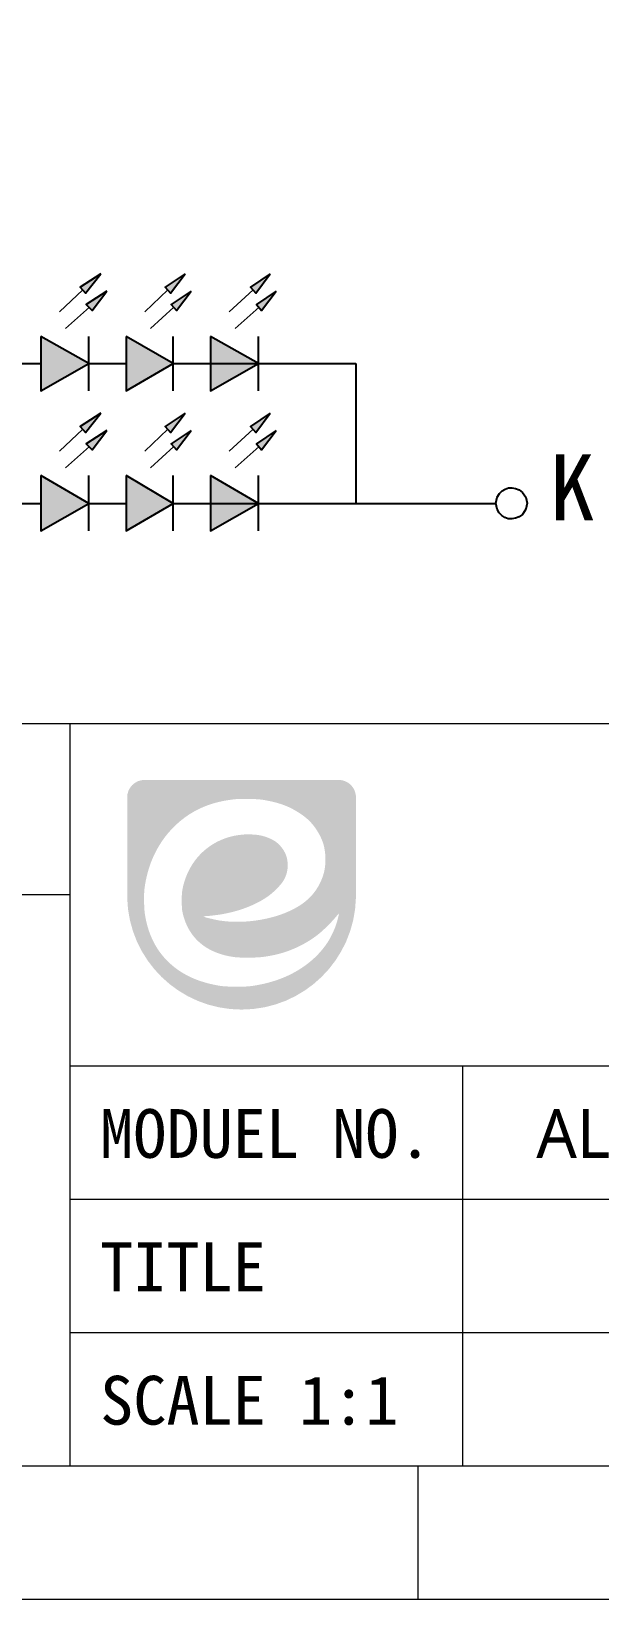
# Model space of a CAD drawing. Header units: inches. Extents: x 6852 to 7269, y -419 to -57.
# Drawn here: x 7141.7 to 7170.7, y -377.4 to -297.6 of the extents above; entities that cross this region are included whole.
import ezdxf
from ezdxf.enums import TextEntityAlignment as Align

# ---------------------------------------------------------------- set-up
doc = ezdxf.new("R2010")
doc.units = ezdxf.units.IN
doc.header["$MEASUREMENT"] = 0
doc.layers.add('VIEWE_TK', color=7, linetype='Continuous', lineweight=18)
doc.layers.add('图层 1', color=7, linetype='Continuous')
doc.styles.get("Standard").update_dxf_attribs({"font": ''})
doc.styles.add('VIEWE.KT', font='simkai.ttf')
doc.styles.add('WLYH_TK', font='')
doc.styles.get('Standard').set_extended_font_data('SimSun')
doc.styles.get('WLYH_TK').set_extended_font_data('Microsoft YaHei')

# ---------------------------------------------------------------- blocks, each defined once
blk = doc.blocks.new('viewe_logo')
at = {"layer": 'VIEWE_TK', "linetype": 'Continuous', "lineweight": 0}
h = blk.add_hatch(color=5, dxfattribs=at)
edge = h.paths.add_edge_path()
edge.add_line((5730.601950385157, 5307.975212616665), (5730.601950385157, 5311.732109761449))
edge.add_arc((5729.947485132989, 5311.732109761449), 0.6544652521685683, 0, 90.00000000001312)
edge.add_line((5729.947485132989, 5312.386575013616), (5722.674363259676, 5312.386575013616))
edge.add_arc((5722.674363259676, 5311.732109761448), 0.654465252169315, 90, 179.9999999999609)
edge.add_line((5722.019898007507, 5311.732109761449), (5722.019898007507, 5307.975212616665))
edge.add_arc((5726.31092419633, 5308.068309009871), 4.292035961126881, 181.242871404751, 358.7571285952594)
edge = h.paths.add_edge_path(flags=16)
edge.add_arc((5779.405712881317, 5264.357644948034), 65.54099301631516, 138.9767209959813, 139.0280580135663)
edge.add_arc((5735.959921137813, 5302.087145260493), 7.999251523316331, 139.0279853775241, 139.4996435685952)
edge.add_arc((5741.65616734906, 5297.222025612017), 15.49035358463825, 139.4996309262702, 139.7872555884205)
edge.add_arc((5727.173547853094, 5309.466311088398), 3.474582331205741, 316.4812872576185, 319.7872535970596, ccw=False)
edge.add_arc((5724.260564962839, 5312.232442276926), 7.491664739004307, 314.6201045783148, 316.48125976594474, ccw=False)
edge.add_arc((5724.358159170654, 5312.133553129139), 7.352727008644107, 312.7639478484057, 314.62006133904157, ccw=False)
edge.add_arc((5727.621862600678, 5308.604624799115), 2.545951037415487, 308.66976250755556, 312.7639125224372, ccw=False)
edge.add_arc((5726.810918491756, 5309.617943282666), 3.843812623603087, 301.5882026482893, 308.66976905516265, ccw=False)
edge.add_arc((5726.623086608029, 5309.923393993068), 4.202394487364452, 294.96486855686135, 301.58824955211537, ccw=False)
edge.add_arc((5726.613825752542, 5309.943272943832), 4.224324742687939, 288.35850656273897, 294.96494213186446, ccw=False)
edge.add_arc((5726.701325251756, 5309.6795974161), 3.946510152924156, 281.40632989007565, 288.3585291827674, ccw=False)
edge.add_arc((5726.294396588322, 5311.696618559658), 6.00417028780176, 279.08633192888885, 281.4062733896645, ccw=False)
edge.add_arc((5726.744938740683, 5308.879497288222), 3.151248892279474, 275.3278064288828, 279.0863017694995, ccw=False)
edge.add_arc((5726.710593384875, 5309.247755368378), 3.521105103607596, 271.8108549035728, 275.3278521137318, ccw=False)
edge.add_arc((5726.5362645422, 5314.761655855949), 9.03776071477749, 270.07117112917456, 271.8108667631665, ccw=False)
edge.add_arc((5726.536301337092, 5314.739521720961), 9.015626551164381, 268.3937507323548, 270.071112022978, ccw=False)
edge.add_arc((5726.364883458496, 5308.626471713015), 2.900173625277617, 264.4874273335346, 268.3937044492427, ccw=False)
edge.add_arc((5726.300887662112, 5307.963345965421), 2.233967036397009, 259.9214859898788, 264.4873554557394, ccw=False)
edge.add_arc((5726.510644038217, 5309.143454832531), 3.432572340715573, 256.6120247102836, 259.92142808047277, ccw=False)
edge.add_arc((5726.308881135456, 5308.295742263982), 2.561179852914181, 242.4826490710395, 256.6119655219628, ccw=False)
edge.add_arc((5726.030810266687, 5307.761967956817), 1.959317394335229, 225.2109518893228, 242.48265095328048, ccw=False)
edge.add_arc((5725.985698692113, 5307.716525475513), 1.895285579864484, 207.6136951919842, 225.2110052689237, ccw=False)
edge.add_arc((5726.312232907116, 5307.887331638311), 2.263795198213502, 192.2112710744178, 207.6136684203782, ccw=False)
edge.add_arc((5725.478287408796, 5307.706852575324), 1.410543895058192, 188.5897148279302, 192.2111941927665, ccw=False)
edge.add_arc((5725.105022642956, 5307.650468794721), 1.033044602171939, 184.0157543273896, 188.5896420135082, ccw=False)
edge.add_arc((5725.978558236869, 5307.711793741111), 1.908730152400449, 180.898139996949, 184.0157548199957, ccw=False)
edge.add_arc((5736.555246150918, 5307.87761027354), 12.48671778491417, 180.1196450056335, 180.8981770630147, ccw=False)
edge.add_arc((5736.506779407689, 5307.877501834336), 12.43825092091582, 179.3273288144744, 180.1196116974403, ccw=False)
edge.add_arc((5725.951878020247, 5308.001426728127), 1.882622058650039, 176.1320723712753, 179.327365534294, ccw=False)
edge.add_arc((5725.159887747656, 5308.054974941017), 1.088823593685715, 171.6134542266778, 176.1321305131397, ccw=False)
edge.add_arc((5725.911428333241, 5307.944178829931), 1.848487354840456, 168.5735622532397, 171.6134980199763, ccw=False)
edge.add_arc((5726.765302032892, 5307.771597426881), 2.719627203333935, 152.768524691209, 168.573557958255, ccw=False)
edge.add_arc((5726.524804912243, 5307.895364290987), 2.449151508140345, 135.6718728976189, 152.7685470298292, ccw=False)
edge.add_arc((5726.48781895966, 5307.931496581235), 2.397445579278994, 118.37403145343649, 135.6719369453227, ccw=False)
edge.add_arc((5726.538044595984, 5307.838507090899), 2.503132190807389, 101.62680038464151, 118.37404879378701, ccw=False)
edge.add_arc((5726.45713721492, 5308.23171665993), 2.101685096550743, 98.46080085021669, 101.6267642238638, ccw=False)
edge.add_arc((5726.739127822353, 5306.335959173111), 4.018300642634814, 96.51155483960662, 98.46071026214622, ccw=False)
edge.add_arc((5726.723905817878, 5306.469321160477), 3.884072742798305, 94.56858573601761, 96.51155366052319, ccw=False)
edge.add_arc((5726.512757161478, 5309.111784875229), 1.233186430849156, 90.00000398622188, 94.5686225574317, ccw=False)
edge.add_line((5726.512757075682, 5310.344971306079), (5726.585015497942, 5310.344971306079))
edge.add_line((5726.585015497942, 5310.344971306079), (5726.63073435849, 5310.343368446111))
edge.add_line((5726.63073435849, 5310.343368446111), (5726.676430434354, 5310.341591370197))
edge.add_line((5726.676430434353, 5310.341591370197), (5726.722080940847, 5310.339465862398))
edge.add_line((5726.722080940848, 5310.339465862399), (5726.767663093287, 5310.33681770677))
edge.add_line((5726.767663093287, 5310.33681770677), (5726.813154106989, 5310.333472687368))
edge.add_line((5726.813154106987, 5310.333472687367), (5726.858531197263, 5310.329256588248))
edge.add_line((5726.858531197263, 5310.329256588249), (5726.90377157943, 5310.323995193471))
edge.add_line((5726.90377157943, 5310.32399519347), (5726.948852457173, 5310.317515366874))
edge.add_line((5726.948852457173, 5310.317515366874), (5726.993750238368, 5310.30971785262))
edge.add_line((5726.993750238368, 5310.30971785262), (5727.038440037517, 5310.300623468608))
edge.add_line((5727.038440037519, 5310.300623468608), (5727.082896850556, 5310.290264039896))
edge.add_line((5727.082896850554, 5310.290264039896), (5727.127095673412, 5310.278671391542))
edge.add_line((5727.127095673413, 5310.278671391542), (5727.171011502029, 5310.265877348603))
edge.add_line((5727.171011502029, 5310.265877348602), (5727.214619332336, 5310.251913736135))
edge.add_line((5727.214619332336, 5310.251913736136), (5727.257894160271, 5310.2368123792))
edge.add_line((5727.257894160271, 5310.236812379199), (5727.300810981767, 5310.220605102851))
edge.add_line((5727.300810981767, 5310.220605102852), (5727.343344753076, 5310.203323682567))
edge.add_line((5727.343344753077, 5310.203323682565), (5727.385444234545, 5310.184967161265))
edge.add_line((5727.385444234544, 5310.184967161265), (5727.426986739811, 5310.16544530714))
edge.add_line((5727.426986739812, 5310.16544530714), (5727.467837514588, 5310.144652809145))
edge.add_line((5727.467837514588, 5310.144652809145), (5727.50786180458, 5310.122484356235))
edge.add_line((5727.507861804579, 5310.122484356234), (5727.546924855495, 5310.098834637363))
edge.add_line((5727.546924855495, 5310.098834637364), (5727.584891913042, 5310.073598341489))
edge.add_line((5727.584891913042, 5310.073598341489), (5727.621628222929, 5310.046670157562))
edge.add_line((5727.621628222929, 5310.046670157562), (5727.657021697241, 5310.017979561836))
edge.add_line((5727.657021697241, 5310.017979561836), (5727.69106519408, 5309.987617096755))
edge.add_line((5727.69106519408, 5309.987617096755), (5727.723781923174, 5309.955719887032))
edge.add_line((5727.723781923174, 5309.955719887032), (5727.7551950973, 5309.922425062045))
edge.add_line((5727.7551950973, 5309.922425062045), (5727.785327929231, 5309.887869751173))
edge.add_line((5727.785327929231, 5309.887869751173), (5727.814203631742, 5309.852191083794))
edge.add_line((5727.81420363174, 5309.852191083794), (5727.841840709581, 5309.815522680839))
edge.add_line((5727.841840709581, 5309.815522680839), (5727.868167859338, 5309.777931237662))
edge.add_line((5727.868167859338, 5309.777931237662), (5727.893033172913, 5309.73942338252))
edge.add_line((5727.893033172913, 5309.739423382519), (5727.91628188162, 5309.700003611949))
edge.add_line((5727.91628188162, 5309.70000361195), (5727.937759216778, 5309.659676422489))
edge.add_line((5727.937759216778, 5309.659676422489), (5727.957310409704, 5309.61844631067))
edge.add_line((5727.957310409704, 5309.61844631067), (5727.974780801143, 5309.576317828425))
edge.add_line((5727.974780801143, 5309.576317828425), (5727.99007500379, 5309.533325532314))
edge.add_line((5727.99007500379, 5309.533325532314), (5728.003254698016, 5309.489583489646))
edge.add_line((5728.003254698016, 5309.489583489646), (5728.01440728703, 5309.44521878914))
edge.add_line((5728.01440728703, 5309.44521878914), (5728.023620174044, 5309.400358519514))
edge.add_line((5728.023620174044, 5309.400358519514), (5728.030980762268, 5309.355129769486))
edge.add_line((5728.030980762268, 5309.355129769485), (5728.036576188906, 5309.309659479807))
edge.add_line((5728.036576188906, 5309.309659479807), (5728.040457062241, 5309.264054272082))
edge.add_line((5728.040457062241, 5309.264054272082), (5728.042600581584, 5309.218379934293))
edge.add_line((5728.042600581585, 5309.218379934293), (5728.042975157604, 5309.172697365751))
edge.add_line((5728.042975157604, 5309.172697365751), (5728.041549200956, 5309.127067465769))
edge.add_line((5728.041549200956, 5309.127067465769), (5728.038291122306, 5309.081551133659))
edge.add_line((5728.038291122306, 5309.081551133659), (5728.033175855638, 5309.036208852454))
edge.add_line((5728.033175855638, 5309.036208852454), (5728.026212288371, 5308.991098938489))
edge.add_line((5728.026212288371, 5308.991098938489), (5728.017420319666, 5308.946279005395))
edge.add_line((5728.017420319666, 5308.946279005395), (5728.006819854408, 5308.901806666439))
edge.add_line((5728.00681985441, 5308.901806666439), (5727.994430797487, 5308.857739534891))
edge.add_line((5727.994430797487, 5308.857739534891), (5727.98026857166, 5308.81414505575))
edge.add_line((5727.98026857166, 5308.81414505575), (5727.964326075122, 5308.771140082632))
edge.add_line((5727.964326075122, 5308.771140082633), (5727.946589145738, 5308.728856956283))
edge.add_line((5727.946589145738, 5308.728856956283), (5727.927043618896, 5308.687428022881))
edge.add_line((5727.927043618895, 5308.687428022881), (5727.905675329986, 5308.646985628603))
edge.add_line((5727.905675329986, 5308.646985628602), (5727.8824701144, 5308.607662119624))
edge.add_line((5727.8824701144, 5308.607662119624), (5727.857416869299, 5308.569586607614))
edge.add_line((5727.857416869299, 5308.569586607614), (5727.830646987299, 5308.53273766948))
edge.add_line((5727.830646987299, 5308.53273766948), (5727.802491820067, 5308.496882641804))
edge.add_line((5727.802491820068, 5308.496882641804), (5727.773297688916, 5308.461773046972))
edge.add_line((5727.773297688915, 5308.461773046972), (5727.743410915146, 5308.427160407368))
edge.add_line((5727.743410915146, 5308.427160407368), (5727.713177820073, 5308.392796245379))
edge.add_arc((5725.547542897635, 5310.36966113044), 2.932229423334403, 313.4936556009841, 317.6091128092537, ccw=False)
edge.add_arc((5725.424889106649, 5310.498943517016), 3.110436852799684, 309.4012929152843, 313.4936100500044, ccw=False)
edge.add_arc((5726.189177333854, 5309.568527856922), 1.906356375923704, 303.4960689430423, 309.4012690895647, ccw=False)
edge.add_arc((5725.339734159087, 5310.852095305176), 3.445544181672225, 296.72423550610154, 303.4960003612124, ccw=False)
edge.add_arc((5725.012825419921, 5311.501400450537), 4.172501192460942, 290.85794719930556, 296.72421190631104, ccw=False)
edge.add_arc((5724.857756258649, 5311.908387905709), 4.608029875144929, 285.2788749895682, 290.85792325551466, ccw=False)
edge.add_arc((5724.598927073725, 5312.855884332053), 5.590242695721604, 280.45229421906447, 285.27886454976544, ccw=False)
edge.add_arc((5724.94466970591, 5310.98169344586), 3.684428054793692, 278.06229538588497, 280.45235947555625, ccw=False)
edge.add_arc((5724.19038632616, 5316.306674582979), 9.062565978614627, 276.842143437866, 278.0623028300008, ccw=False)
edge.add_arc((5724.201358004539, 5316.215273801601), 8.970509036770085, 275.62974685508965, 276.84211424066746, ccw=False)
edge.add_arc((5724.80273948091, 5310.114517035207), 2.840183368190937, 272.7731465719188, 275.62976619431294, ccw=False)
edge.add_arc((5725.261143796292, 5300.651002345051), 6.634427167718785, 92.77320786073075, 93.22584393036355)
edge.add_arc((5724.888804889899, 5307.257305160244), 0.0176399452636067, 93.22585167987985, 122.7155603515113)
edge.add_arc((5724.880576274521, 5307.270114892684), 0.0024149869307215, 122.7155646769265, 243.7470701336845)
edge.add_arc((5725.215457151287, 5307.949094924926), 0.7594876953323684, 243.7469473656987, 245.939017041248)
edge.add_arc((5725.120498193624, 5307.736422831736), 0.5265786511490075, 245.9390054732391, 255.4766806301542)
edge.add_arc((5727.427003338833, 5316.640076359034), 9.724133332641577, 255.4766965098346, 256.6182481801459)
edge.add_arc((5726.973010123957, 5314.73168690187), 7.762486025069964, 256.6181976875333, 258.0867830069888)
edge.add_arc((5725.829813101504, 5309.313010797711), 2.22453061229212, 258.0867152789795, 261.8101549445649)
edge.add_arc((5726.142220823567, 5311.483665586079), 4.417551541298881, 261.8100998910717, 270.6833009129146)
edge.add_arc((5726.132960614629, 5312.2607197823), 5.194660912808496, 270.6832208121826, 278.54112114718)
edge.add_arc((5726.151048960083, 5312.140317364034), 5.072907348044663, 278.5410571346516, 286.4868592093766)
edge.add_arc((5726.488338983416, 5311.000689501559), 3.884414089851702, 286.4868428138195, 296.1931283720134)
edge.add_arc((5726.887039400332, 5310.190173602161), 2.981143341061867, 296.1931648070706, 303.8438917831394)
edge.add_arc((5727.345195810395, 5309.506920667905), 2.158500120552072, 303.8438902213552, 313.5897530950834)
edge.add_arc((5727.464502198231, 5309.381596297966), 1.985467719341827, 313.5896624925962, 323.7861618745783)
edge.add_arc((5727.380939831452, 5309.442789836665), 2.089040487527839, 323.7860704146134, 333.6010206173371)
edge.add_arc((5727.381631073416, 5309.442448972036), 2.08826977353124, 333.60096518622, 340.5955241144878)
edge.add_arc((5727.605967368018, 5309.363430232811), 1.850423743041718, 340.595458701444, 348.2539692142839)
edge.add_arc((5727.582375038352, 5309.36833886317), 1.874521308518613, 348.2538757331735, 355.859961496124)
edge.add_arc((5727.24572077825, 5309.392707254949), 2.212056357605412, 355.8599553360997, 2.577908793035448)
edge.add_arc((5733.233902493002, 5309.662322087393), 3.782191919434137, 181.1334872387164, 182.5780093027704, ccw=False)
edge.add_line((5729.452450668462, 5309.58750354616), (5729.443843329492, 5309.656362650642))
edge.add_line((5729.443843329492, 5309.656362650642), (5729.434570372548, 5309.725050771211))
edge.add_line((5729.434570372548, 5309.725050771211), (5729.423966179662, 5309.793396923948))
edge.add_line((5729.423966179662, 5309.793396923948), (5729.411365132856, 5309.86123012494))
edge.add_line((5729.411365132858, 5309.86123012494), (5729.396101614164, 5309.928379390277))
edge.add_line((5729.396101614164, 5309.928379390278), (5729.377570968221, 5309.994685189799))
edge.add_line((5729.377570968221, 5309.994685189799), (5729.355772594095, 5310.060101484125))
edge.add_line((5729.355772594095, 5310.060101484125), (5729.331051061547, 5310.124647085127))
edge.add_line((5729.331051061547, 5310.124647085127), (5729.303754986689, 5310.188341564913))
edge.add_line((5729.303754986689, 5310.188341564913), (5729.274232985624, 5310.251204495592))
edge.add_line((5729.274232985624, 5310.251204495591), (5729.242829510064, 5310.313253988948))
edge.add_line((5729.242829510064, 5310.313253988948), (5729.209735679933, 5310.374454388132))
edge.add_line((5729.209735679933, 5310.374454388132), (5729.174948246487, 5310.434701877312))
edge.add_line((5729.174948246487, 5310.434701877312), (5729.138451444244, 5310.493888251433))
edge.add_line((5729.138451444244, 5310.493888251433), (5729.100229507721, 5310.55190530544))
edge.add_line((5729.100229507721, 5310.55190530544), (5729.060266671436, 5310.608644834274))
edge.add_line((5729.060266671436, 5310.608644834273), (5729.018547169901, 5310.663998632876))
edge.add_line((5729.018547169901, 5310.663998632877), (5728.97505523764, 5310.717858496197))
edge.add_line((5728.975055237639, 5310.717858496197), (5728.929775109165, 5310.770116219172))
edge.add_line((5728.929775109166, 5310.770116219172), (5728.882691018998, 5310.820663596747))
edge.add_line((5728.882691018998, 5310.820663596746), (5728.833789684764, 5310.86939549721))
edge.add_line((5728.833789684764, 5310.86939549721), (5728.783129619538, 5310.916295649944))
edge.add_line((5728.783129619538, 5310.916295649944), (5728.730850382398, 5310.961448094828))
edge.add_line((5728.730850382398, 5310.961448094828), (5728.677095874165, 5311.004942245511))
edge.add_line((5728.677095874165, 5311.004942245511), (5728.622009995665, 5311.046867515652))
edge.add_line((5728.622009995665, 5311.046867515652), (5728.565736647724, 5311.0873133189))
edge.add_line((5728.565736647724, 5311.0873133189), (5728.508419731164, 5311.126369068908))
edge.add_line((5728.508419731164, 5311.126369068908), (5728.45020314681, 5311.16412417933))
edge.add_line((5728.45020314681, 5311.16412417933), (5728.39122860951, 5311.200665512421))
edge.add_line((5728.391228609512, 5311.200665512421), (5728.331572914803, 5311.236004158822))
edge.add_line((5728.331572914803, 5311.236004158822), (5728.271238583219, 5311.270064517913))
edge.add_line((5728.271238583219, 5311.270064517913), (5728.210224067545, 5311.302766241335))
edge.add_line((5728.210224067547, 5311.302766241335), (5728.148527820563, 5311.334028980727))
edge.add_line((5728.148527820562, 5311.334028980727), (5728.086148295052, 5311.363772387729))
edge.add_line((5728.086148295052, 5311.363772387731), (5728.023083943799, 5311.391916113983))
edge.add_line((5728.023083943799, 5311.391916113983), (5727.959333219585, 5311.418379811124))
edge.add_line((5727.959333219586, 5311.418379811123), (5727.894897195401, 5311.443091274466))
edge.add_line((5727.894897195401, 5311.443091274466), (5727.829848195065, 5311.466199748929))
edge.add_line((5727.829848195065, 5311.466199748929), (5727.764336490356, 5311.488096743854))
edge.add_line((5727.764336490356, 5311.488096743855), (5727.698516316064, 5311.509186085754))
edge.add_line((5727.698516316064, 5311.509186085754), (5727.632541906983, 5311.52987160114))
edge.add_arc((5729.326231911342, 5318.776405567618), 7.441830444063228, 255.892493095623, 256.8447434712641, ccw=False)
edge.add_arc((5726.716075081084, 5308.390698299389), 3.26684987331956, 75.89247883322481, 77.49100515887447)
edge.add_arc((5726.062650144268, 5305.445461009833), 6.283700356826649, 77.49103688340955, 78.47078874458647)
edge.add_arc((5726.077814718205, 5305.519800722212), 6.207829696234469, 78.47079339998623, 79.45283705036175)
edge.add_arc((5726.687516683164, 5308.794427700226), 2.876926165477214, 79.45278232781, 81.19820720852668)
edge.add_arc((5726.758332225861, 5309.251791162103), 2.41411283665012, 81.19814350631006, 83.92254407699633)
edge.add_arc((5726.763820523796, 5309.303327394717), 2.362285192630095, 83.92257234609892, 86.69165720566706)
edge.add_arc((5726.671838739278, 5307.712043228174), 3.956225576509302, 86.69170869427182, 88.72955127197481)
edge.add_arc((5726.379600657267, 5294.535257739906), 17.13625133143016, 88.72950260059064, 89.41567480575341)
edge.add_arc((5726.109070549836, 5268.013136835988), 43.65975192581874, 89.41562550365133, 89.77681779866175)
edge.add_arc((5726.270391380819, 5309.426924035934), 2.245650527227839, 89.77687828050517, 92.90503356966703)
edge.add_arc((5726.23287834344, 5310.166162911675), 1.505460454758696, 92.90504494968326, 97.08396509589774)
edge.add_arc((5727.488518145587, 5300.062086969827), 11.68725705218365, 97.08387816263765, 98.00679359016617)
edge.add_arc((5726.456923494316, 5307.395923934839), 4.281222205259252, 98.00673640030828, 106.525214828347)
edge.add_arc((5726.230813486708, 5308.158019850252), 3.486290812103859, 106.5251824747902, 116.4620605875847)
edge.add_arc((5726.176140901395, 5308.267854428667), 3.363601259990875, 116.4620321817655, 126.5915128709428)
edge.add_arc((5726.356993507682, 5308.024265071723), 3.666987878040916, 126.5915525426794, 136.0857579355436)
edge.add_arc((5726.337939290827, 5308.042619025814), 3.640531673238516, 136.0858548359275, 145.7708644878426)
edge.add_arc((5726.492382558206, 5307.937547792317), 3.827327516181952, 145.7709034842475, 155.0992311556331)
edge.add_arc((5726.629006196054, 5307.874129126909), 3.977952698462108, 155.0992591680015, 164.2433939192445)
edge.add_arc((5726.98941814567, 5307.772438106681), 4.35243612536009, 164.2434005534015, 172.790944907687)
edge.add_arc((5724.714267698377, 5308.060218622616), 2.059157428133402, 172.7908582540464, 178.4885515324148)
edge.add_arc((5729.414906708348, 5307.936177124043), 6.761432770496661, 178.4884580617689, 180.8384193947378)
edge.add_arc((5729.420466331715, 5307.936251788085), 6.766992891169711, 180.8383626999434, 183.1938238481155)
edge.add_arc((5724.835128298212, 5307.680386653819), 2.174521677496712, 183.1938040354107, 188.6835229982516)
edge.add_arc((5726.528348915699, 5307.938989414445), 3.887376442877505, 188.6835508217219, 194.1576942473203)
edge.add_arc((5726.020316684375, 5307.810838595206), 3.363430471872171, 194.1577278812629, 200.2596612531104)
edge.add_arc((5725.808317431454, 5307.73258552247), 3.137449882819648, 200.2596303479952, 206.5811888933356)
edge.add_arc((5725.488795041352, 5307.572707265494), 2.780160623518766, 206.5811050030148, 213.5026218844003)
edge.add_arc((5725.545973180941, 5307.610554790207), 2.848730112156465, 213.5025946616822, 226.7547574475682)
edge.add_arc((5725.637607232382, 5307.707978192539), 2.982476583893924, 226.7547222884774, 239.5586794108694)
edge.add_arc((5725.820369775292, 5308.018963179921), 3.343189502201797, 239.558574034241, 251.5963357904959)
edge.add_arc((5726.2162709778, 5309.20882858229), 4.597190075527863, 251.5963222156822, 261.0772577547811)
edge.add_arc((5725.833674066985, 5306.771964180755), 2.130473937092795, 261.077339870606, 267.5937802810976)
edge.add_arc((5726.140341665468, 5314.0702342942), 9.435184175338216, 267.5938664684214, 269.7527075860556)
edge.add_arc((5726.140173916488, 5314.03497151279), 9.399920998372023, 269.7528023770281, 271.9290598536671)
edge.add_arc((5726.377703834111, 5306.982639842418), 2.343590333594421, 271.9290815686495, 278.0397177180729)
edge.add_arc((5725.980831921099, 5309.792449275839), 5.181289466245659, 278.0396357098062, 287.8225588950888)
edge.add_arc((5726.293306750598, 5308.820541037968), 4.160384895848384, 287.8224662551583, 299.355071660402)
edge.add_arc((5726.493282507586, 5308.464996275644), 3.752460415845253, 299.3550219467834, 311.5328812036182)
edge.add_arc((5726.79802422912, 5308.120948967055), 3.292856165007852, 311.5328524690881, 324.9643149811229)
edge.add_arc((5727.596100736848, 5307.561387837999), 2.31815889439559, 324.9643323212209, 331.0145067057517)
edge.add_arc((5726.675304293163, 5308.071488919281), 3.370807555549149, 331.0145066375255, 335.584499760917)
edge.add_arc((5726.636405859485, 5308.089145061396), 3.413525555206824, 335.5845251336359, 340.130234453502)
edge.add_arc((5727.487157215281, 5307.781681386697), 2.508919684878576, 340.1303128093459, 345.8561781056638)
edge.add_arc((5727.022800651802, 5307.898693957293), 2.987792277239083, 345.8562408353617, 347.2700535558586)
edge.add_arc((5727.461995762535, 5307.799474057329), 2.537529094382367, 347.270092514941, 348.868160496647)
edge.add_arc((5720.203711964835, 5309.227677137569), 9.934991343447754, 348.8681874022277, 349.2458808388519)
edge.add_arc((5729.961138310511, 5307.374445072921), 0.0031315993331774, 349.2459813813927, 89.99995370442574)
edge.add_arc((5729.961138302161, 5307.374439948531), 0.0031367237232176, 89.9998012427672, 138.9765389366305)
blk = doc.blocks.new('VIEWE_TUKUANG')
at = {"layer": 'VIEWE_TK'}
for p, q in [((5719.872467611298, 5314.505652051479), (5719.872467611298, 5286.657196010883)), ((5719.872467611298, 5308.081424031181), (5690.775015963357, 5308.081424031181)), ((5807.170798101477, 5301.657196010883), (5719.872467611298, 5301.657196010883)), ((5734.600124292845, 5301.657196010883), (5734.600124292845, 5286.657196010879)), ((5807.170798101477, 5296.657196010883), (5719.872467611298, 5296.657196010883)), ((5807.170798101477, 5291.657196010883), (5719.872467611298, 5291.657196010883)), ((5732.920798101477, 5286.657196010883), (5732.920798101477, 5281.657196010883))]:
    blk.add_line(p, q, dxfattribs=at)
for points in [[(5812.170798101477, 5281.657196010883), (5505.170798101477, 5281.657196010883), (5505.170798101477, 5501.657196010882), (5812.170798101477, 5501.657196010882)], [(5510.170798101477, 5286.657196010883), (5510.170798101477, 5496.657196010883), (5807.170798101477, 5496.657196010883), (5807.170798101477, 5286.657196010883)]]:
    blk.add_lwpolyline(points, close=True, dxfattribs=at)
for points in [[(5690.775015963357, 5286.657196010883), (5690.775015963357, 5314.505652051479), (5719.872467611298, 5314.505652051479)], [(5719.872467611298, 5314.505652051479), (5807.170798101477, 5314.505652051479)]]:
    blk.add_lwpolyline(points, dxfattribs=at)
blk.add_blockref('viewe_logo', (0, 0), dxfattribs=at)
at = {"layer": 'VIEWE_TK', "style": 'VIEWE.KT'}
for s, p in [('MODUEL NO.', (5721.004315464423, 5298.217620006199)), ('TITLE ', (5721.004315464423, 5293.217620006199)), ('SCALE 1:1', (5721.004315464423, 5288.217620006199))]:
    blk.add_text(s, height=1.828448643373018, dxfattribs=at).set_placement(p)
at = {"layer": 'VIEWE_TK'}
for tag, style, p in [('MODUEL_NO.', 'WLYH_TK', (5752.368964941557, 5299.131844327886)), ('DRAWN', 'VIEWE.KT', (5788.071850432624, 5299.11141105177)), ('TITLE', 'WLYH_TK', (5752.368964941557, 5294.131844327886)), ('CHECKED', 'VIEWE.KT', (5788.071850432624, 5294.11141105177)), ('APPROVE', 'VIEWE.KT', (5788.071850432624, 5289.11141105177)), ('PAGE', 'VIEWE.KT', (5804.375019439629, 5289.111411051776))]:
    blk.add_attdef(tag, text='', height=1.828448643373018, dxfattribs=dict(at, style=style)).set_placement(p, align=Align.MIDDLE)

msp = doc.modelspace()

# ---------------------------------------------------------------- hatches: boundary and pattern name
at = {"layer": '图层 1'}
for points in [[(7145.279221589522, -309.9078438412923), (7144.229155792897, -310.5852878644175), (7144.500353888403, -310.8901101140422)], [(7149.580357238384, -309.9078438412923), (7148.564466811516, -310.5852878644175), (7148.835113691381, -310.8901101140422)], [(7153.915117041359, -309.9078438412923), (7152.899226614493, -310.5852878644175), (7153.169873494357, -310.8901101140422)], [(7145.584043839147, -310.7881352204059), (7144.533978042521, -311.4655792435319), (7144.838800292147, -311.7704014931559)], [(7149.885179488007, -310.7881352204059), (7148.86928906114, -311.4655792435319), (7149.139935941003, -311.7704014931559)], [(7154.219939290982, -310.7881352204059), (7153.204048864119, -311.4655792435319), (7153.474695743979, -311.7704014931559)], [(7142.230999093277, -313.0911141696488), (7142.230999093277, -315.8681385703865), (7144.669577090273, -314.4796263700177)], [(7146.566310111897, -313.0911141696488), (7146.566310111897, -315.8681385703865), (7148.970712739135, -314.4796263700177)], [(7150.867445760756, -313.0911141696488), (7150.867445760756, -315.8681385703865), (7153.305472542112, -314.4796263700177)], [(7145.279221589522, -316.9984957461275), (7144.229155792897, -317.6759397692528), (7144.500353888403, -317.9807620188775)], [(7149.580357238384, -316.9984957461275), (7148.564466811516, -317.6759397692528), (7148.835113691381, -317.9807620188775)], [(7153.915117041359, -316.9984957461275), (7152.899226614493, -317.6759397692528), (7153.169873494357, -317.9807620188775)], [(7145.584043839147, -317.878787125241), (7144.533978042521, -318.5562311483673), (7144.838800292147, -318.861053397991)], [(7149.885179488007, -317.878787125241), (7148.86928906114, -318.5562311483673), (7149.139935941003, -318.861053397991)], [(7154.219939290982, -317.878787125241), (7153.204048864119, -318.5562311483673), (7153.474695743979, -318.861053397991)], [(7142.230999093277, -320.1817660744841), (7142.230999093277, -322.992965844981), (7144.669577090273, -321.604453644612)], [(7146.566310111897, -320.1817660744841), (7146.566310111897, -322.992965844981), (7148.970712739135, -321.604453644612)], [(7150.867445760756, -320.1817660744841), (7150.867445760756, -322.992965844981), (7153.305472542112, -321.604453644612)]]:
    msp.add_hatch(color=7, dxfattribs=at).paths.add_polyline_path(points)

# ---------------------------------------------------------------- linework, layer by layer
at = {"layer": '图层 1', "lineweight": 0}
for points in [[(7145.279221589522, -309.9078438412923), (7144.229155792897, -310.5852878644175), (7144.500353888403, -310.8901101140422), (7145.279221589522, -309.9078438412923)], [(7149.580357238384, -309.9078438412923), (7148.564466811516, -310.5852878644175), (7148.835113691381, -310.8901101140422), (7149.580357238384, -309.9078438412923)], [(7153.915117041359, -309.9078438412923), (7152.899226614493, -310.5852878644175), (7153.169873494357, -310.8901101140422), (7153.915117041359, -309.9078438412923)], [(7145.584043839147, -310.7881352204059), (7144.533978042521, -311.4655792435319), (7144.838800292147, -311.7704014931559), (7145.584043839147, -310.7881352204059)], [(7149.885179488007, -310.7881352204059), (7148.86928906114, -311.4655792435319), (7149.139935941003, -311.7704014931559), (7149.885179488007, -310.7881352204059)], [(7154.219939290982, -310.7881352204059), (7153.204048864119, -311.4655792435319), (7153.474695743979, -311.7704014931559), (7154.219939290982, -310.7881352204059)], [(7142.230999093277, -313.0911141696488), (7142.230999093277, -315.8681385703865), (7144.669577090273, -314.4796263700177), (7142.230999093277, -313.0911141696488)], [(7146.566310111897, -313.0911141696488), (7146.566310111897, -315.8681385703865), (7148.970712739135, -314.4796263700177), (7146.566310111897, -313.0911141696488)], [(7150.867445760756, -313.0911141696488), (7150.867445760756, -315.8681385703865), (7153.305472542112, -314.4796263700177), (7150.867445760756, -313.0911141696488)], [(7145.279221589522, -316.9984957461275), (7144.229155792897, -317.6759397692528), (7144.500353888403, -317.9807620188775), (7145.279221589522, -316.9984957461275)], [(7149.580357238384, -316.9984957461275), (7148.564466811516, -317.6759397692528), (7148.835113691381, -317.9807620188775), (7149.580357238384, -316.9984957461275)], [(7153.915117041359, -316.9984957461275), (7152.899226614493, -317.6759397692528), (7153.169873494357, -317.9807620188775), (7153.915117041359, -316.9984957461275)], [(7145.584043839147, -317.878787125241), (7144.533978042521, -318.5562311483673), (7144.838800292147, -318.861053397991), (7145.584043839147, -317.878787125241)], [(7149.885179488007, -317.878787125241), (7148.86928906114, -318.5562311483673), (7149.139935941003, -318.861053397991), (7149.885179488007, -317.878787125241)], [(7154.219939290982, -317.878787125241), (7153.204048864119, -318.5562311483673), (7153.474695743979, -318.861053397991), (7154.219939290982, -317.878787125241)], [(7142.230999093277, -320.1817660744841), (7142.230999093277, -322.992965844981), (7144.669577090273, -321.604453644612), (7142.230999093277, -320.1817660744841)], [(7146.566310111897, -320.1817660744841), (7146.566310111897, -322.992965844981), (7148.970712739135, -321.604453644612), (7146.566310111897, -320.1817660744841)], [(7150.867445760756, -320.1817660744841), (7150.867445760756, -322.992965844981), (7153.305472542112, -321.604453644612), (7150.867445760756, -320.1817660744841)]]:
    msp.add_lwpolyline(points, dxfattribs=at)
at = {"layer": '图层 1', "color": 7, "lineweight": 25}
for points in [[(7145.279221589522, -309.9078438412923), (7144.229155792897, -310.5852878644175), (7144.500353888403, -310.8901101140422), (7145.279221589522, -309.9078438412923)], [(7149.580357238384, -309.9078438412923), (7148.564466811516, -310.5852878644175), (7148.835113691381, -310.8901101140422), (7149.580357238384, -309.9078438412923)], [(7153.915117041359, -309.9078438412923), (7152.899226614493, -310.5852878644175), (7153.169873494357, -310.8901101140422), (7153.915117041359, -309.9078438412923)], [(7145.584043839147, -310.7881352204059), (7144.533978042521, -311.4655792435319), (7144.838800292147, -311.7704014931559), (7145.584043839147, -310.7881352204059)], [(7149.885179488007, -310.7881352204059), (7148.86928906114, -311.4655792435319), (7149.139935941003, -311.7704014931559), (7149.885179488007, -310.7881352204059)], [(7154.219939290982, -310.7881352204059), (7153.204048864119, -311.4655792435319), (7153.474695743979, -311.7704014931559), (7154.219939290982, -310.7881352204059)], [(7142.230999093277, -313.0911141696488), (7142.230999093277, -315.8681385703865)], [(7144.669577090273, -314.4796263700177), (7142.230999093277, -313.0911141696488)], [(7142.230999093277, -313.0911141696488), (7142.230999093277, -315.8681385703865), (7144.669577090273, -314.4796263700177), (7142.230999093277, -313.0911141696488)], [(7144.669577090273, -315.8681385703865), (7144.669577090273, -313.0911141696488)], [(7146.566310111897, -313.0911141696488), (7146.566310111897, -315.8681385703865), (7148.970712739135, -314.4796263700177), (7146.566310111897, -313.0911141696488)], [(7146.566310111897, -313.0911141696488), (7146.566310111897, -315.8681385703865)], [(7148.970712739135, -314.4796263700177), (7146.566310111897, -313.0911141696488)], [(7148.970712739135, -315.8681385703865), (7148.970712739135, -313.0911141696488)], [(7150.867445760756, -313.0911141696488), (7150.867445760756, -315.8681385703865)], [(7153.305472542112, -314.4796263700177), (7150.867445760756, -313.0911141696488)], [(7150.867445760756, -313.0911141696488), (7150.867445760756, -315.8681385703865), (7153.305472542112, -314.4796263700177), (7150.867445760756, -313.0911141696488)], [(7153.305472542112, -315.8681385703865), (7153.305472542112, -313.0911141696488)], [(7140.334817287297, -314.4796263700177), (7142.230999093277, -314.4796263700177)], [(7142.230999093277, -315.8681385703865), (7144.669577090273, -314.4796263700177)], [(7144.669577090273, -314.4796263700177), (7146.566310111897, -314.4796263700177)], [(7146.566310111897, -315.8681385703865), (7148.970712739135, -314.4796263700177)], [(7148.970712739135, -314.4796263700177), (7150.867445760756, -314.4796263700177)], [(7149.606608190972, -314.4796263700177), (7158.268567170764, -314.4796263700177)], [(7150.867445760756, -315.8681385703865), (7153.305472542112, -314.4796263700177)], [(7153.305472542112, -314.4796263700177), (7155.202205563734, -314.4796263700177)], [(7158.268567170764, -314.4796263700177), (7158.268567170764, -321.604453644612)], [(7145.279221589522, -316.9984957461275), (7144.229155792897, -317.6759397692528), (7144.500353888403, -317.9807620188775), (7145.279221589522, -316.9984957461275)], [(7149.580357238384, -316.9984957461275), (7148.564466811516, -317.6759397692528), (7148.835113691381, -317.9807620188775), (7149.580357238384, -316.9984957461275)], [(7153.915117041359, -316.9984957461275), (7152.899226614493, -317.6759397692528), (7153.169873494357, -317.9807620188775), (7153.915117041359, -316.9984957461275)], [(7145.584043839147, -317.878787125241), (7144.533978042521, -318.5562311483673), (7144.838800292147, -318.861053397991), (7145.584043839147, -317.878787125241)], [(7149.885179488007, -317.878787125241), (7148.86928906114, -318.5562311483673), (7149.139935941003, -318.861053397991), (7149.885179488007, -317.878787125241)], [(7154.219939290982, -317.878787125241), (7153.204048864119, -318.5562311483673), (7153.474695743979, -318.861053397991), (7154.219939290982, -317.878787125241)], [(7142.230999093277, -320.1817660744841), (7142.230999093277, -322.992965844981)], [(7144.669577090273, -321.604453644612), (7142.230999093277, -320.1817660744841)], [(7142.230999093277, -320.1817660744841), (7142.230999093277, -322.992965844981), (7144.669577090273, -321.604453644612), (7142.230999093277, -320.1817660744841)], [(7144.669577090273, -322.992965844981), (7144.669577090273, -320.1817660744841)], [(7146.566310111897, -320.1817660744841), (7146.566310111897, -322.992965844981), (7148.970712739135, -321.604453644612), (7146.566310111897, -320.1817660744841)], [(7146.566310111897, -320.1817660744841), (7146.566310111897, -322.992965844981)], [(7148.970712739135, -321.604453644612), (7146.566310111897, -320.1817660744841)], [(7148.970712739135, -322.992965844981), (7148.970712739135, -320.1817660744841)], [(7150.867445760756, -320.1817660744841), (7150.867445760756, -322.992965844981)], [(7153.305472542112, -321.604453644612), (7150.867445760756, -320.1817660744841)], [(7150.867445760756, -320.1817660744841), (7150.867445760756, -322.992965844981), (7153.305472542112, -321.604453644612), (7150.867445760756, -320.1817660744841)], [(7153.305472542112, -322.992965844981), (7153.305472542112, -320.1817660744841)], [(7140.334817287297, -321.604453644612), (7142.230999093277, -321.604453644612)], [(7142.230999093277, -322.992965844981), (7144.669577090273, -321.604453644612)], [(7144.669577090273, -321.604453644612), (7146.566310111897, -321.604453644612)], [(7146.566310111897, -322.992965844981), (7148.970712739135, -321.604453644612)], [(7148.970712739135, -321.604453644612), (7150.867445760756, -321.604453644612)], [(7149.606608190972, -321.604453644612), (7158.268567170764, -321.604453644612)], [(7150.867445760756, -322.992965844981), (7153.305472542112, -321.604453644612)], [(7153.305472542112, -321.604453644612), (7155.202205563734, -321.604453644612)], [(7158.268567170764, -321.604453644612), (7165.414251136417, -321.604453644612)]]:
    msp.add_lwpolyline(points, dxfattribs=at)
at = {"layer": '图层 1', "color": 7, "lineweight": 13}
for points in [[(7144.364754840647, -310.72033569653), (7143.179641211909, -311.8382010170332)], [(7148.699514643627, -310.72033569653), (7147.514401014885, -311.8382010170332)], [(7153.034825662245, -310.72033569653), (7151.815536663751, -311.8382010170332)], [(7144.703201244391, -311.6011782912851), (7143.484463461535, -312.6848682420299)], [(7149.004336893252, -311.6011782912851), (7147.819223264511, -312.6848682420299)], [(7153.339647911871, -311.6011782912851), (7152.120358913376, -312.6848682420299)], [(7144.364754840647, -317.8109876013652), (7143.179641211909, -318.9288529218686)], [(7148.699514643627, -317.8109876013652), (7147.514401014885, -318.9288529218686)], [(7153.034825662245, -317.8109876013652), (7151.815536663751, -318.9288529218686)], [(7144.703201244391, -318.6918301961202), (7143.484463461535, -319.7755201468652)], [(7149.004336893252, -318.6918301961202), (7147.819223264511, -319.7755201468652)], [(7153.339647911871, -318.6918301961202), (7152.120358913376, -319.7755201468652)]]:
    msp.add_lwpolyline(points, dxfattribs=at)
at = {"layer": '图层 1', "color": 7, "lineweight": 25}
msp.add_open_spline([(7166.99966505292, -321.5763691551031), (7166.99966505292, -321.5763691551031), (7166.931865529041, -321.2715469054783), (7166.931865529041, -321.2715469054783), (7166.931865529041, -321.2715469054783), (7166.762642327171, -321.0345241797311), (7166.762642327171, -321.0345241797311), (7166.305408952734, -320.6475707995567), (7165.757776213131, -320.7429311054968), (7165.475553804798, -321.2715469054783), (7165.475553804798, -321.2715469054783), (7165.408029888741, -321.5763691551031), (7165.408029888741, -321.5763691551031), (7165.408029888741, -321.5763691551031), (7165.475553804798, -321.8811914047278), (7165.475553804798, -321.8811914047278), (7165.709820452339, -322.4423289275443), (7166.313401579535, -322.5432013898972), (7166.762642327171, -322.1523895002342), (7166.762642327171, -322.1523895002342), (7166.931865529041, -321.8811914047278), (7166.931865529041, -321.8811914047278), (7166.931865529041, -321.8811914047278), (7166.99966505292, -321.5763691551031), (7166.99966505292, -321.5763691551031)], degree=3, knots=[0, 0, 0, 0, 1, 1, 1, 2, 2, 2, 3, 3, 3, 4, 4, 4, 5, 5, 5, 6, 6, 6, 7, 7, 7, 8, 8, 8, 8], dxfattribs=at)

# ---------------------------------------------------------------- block references
at = {"layer": 'VIEWE_TK'}
ref = msp.add_blockref('VIEWE_TUKUANG', (-624.6486213013623, -7550.606205268266), dxfattribs=dict(at, xscale=1.35813431768434, yscale=1.35813431768434, zscale=1.35813431768434))
ref.add_attrib('MODUEL_NO.', 'ALL-UE050WV-RB40-A116A', dxfattribs={"height": 2.483278850688271, "style": 'WLYH_TK'}).set_placement((7187.841077968113, -353.6733935526565), align=Align.MIDDLE)

# ---------------------------------------------------------------- texts
at = {"layer": '图层 1', "color": 7, "insert": (7168.151154527542, -322.4566605342168), "char_height": 3.362284971756749, "attachment_point": 7, "rotation": 2.5044781251651584e-06}
msp.add_mtext('\\fSimSun|b0|i0|c0|p34;\\W1;K', dxfattribs=at)

doc.saveas('drawing.dxf')
